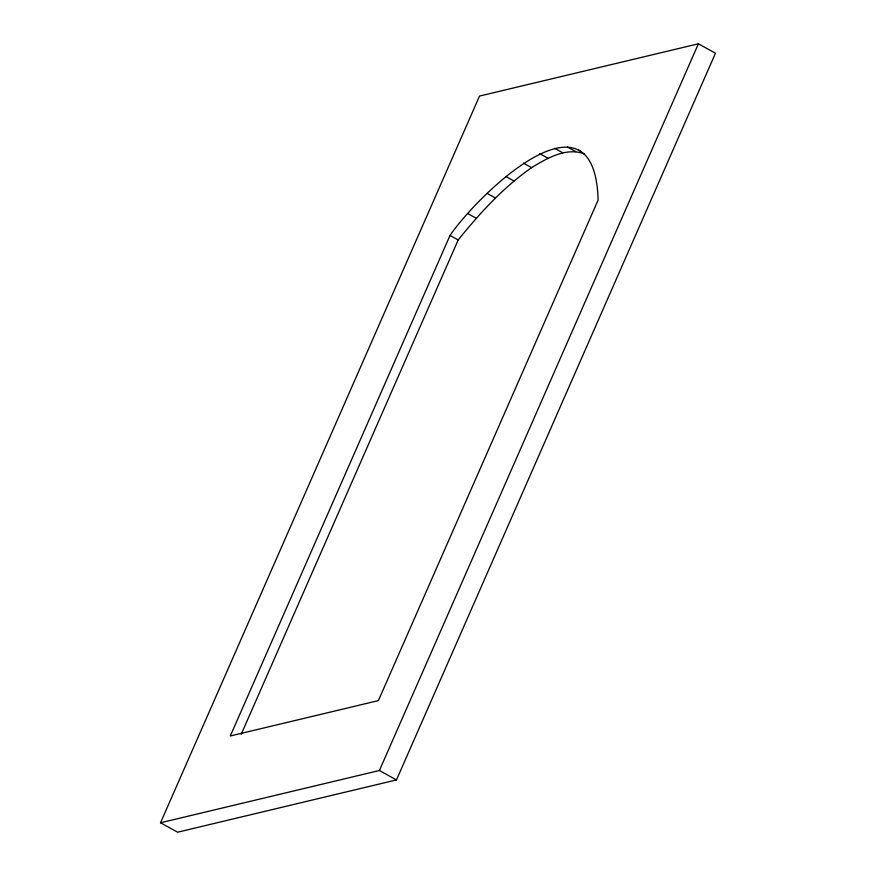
<?xml version="1.0" encoding="UTF-8"?>
<svg xmlns="http://www.w3.org/2000/svg" width="876" height="876" viewBox="0 0 876 876"><rect width="100%" height="100%" fill="white"/><g stroke="black" fill="none" stroke-linecap="round" stroke-linejoin="round"><path stroke-width="1.31" d="M160.527 822.772L479.522 96.075L698.402 43.8L715.473 53.228L396.478 779.925L177.598 832.2L160.527 822.772L379.396 770.508L396.478 779.925M450.023 235.447L230.3 735.982L378.388 700.614L598.111 200.089C594.782 80.658 477.442 195.118 450.023 235.447L458.192 239.958C479.774 213.175 503.273 187.464 531.59 167.644C546.963 158.337 565.765 147.102 584.215 153.847M241.228 734.241L458.192 239.958M379.396 770.508L698.402 43.8M578.456 149.982L580.799 151.274M567.538 147.048L575.718 151.559M554.563 148.285L562.742 152.796M539.769 153.683L547.938 158.195M523.41 163.133L531.59 167.644M505.791 176.47L513.971 180.982M487.242 193.454L495.422 197.965M468.091 213.766L476.27 218.277"/></g></svg>
